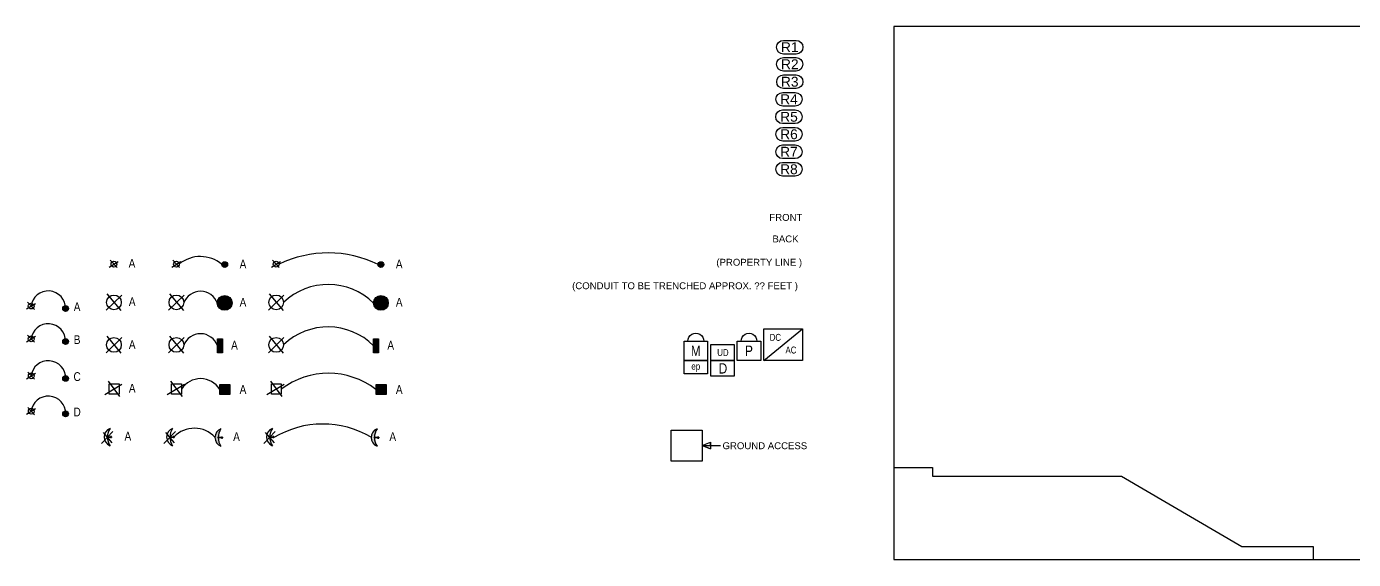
# Model space of a CAD drawing. Header units: feet. Extents: x -13431 to 20448, y 10370 to 29871.
# Drawn here: x 4101 to 5633, y 14622 to 15237 of the extents above; entities that cross this region are included whole.
import ezdxf
from ezdxf.enums import TextEntityAlignment as Align

# ---------------------------------------------------------------- set-up
doc = ezdxf.new("R2010")
doc.units = ezdxf.units.FT
doc.header["$MEASUREMENT"] = 0
doc.layers.add('LOCKED (NO PRINT)', color=7, linetype='Continuous', plot=False)
doc.layers.add('Z - ROOF', color=3, linetype='Continuous')
doc.layers.add('Z - TITLEBLOCK TXT', color=7, linetype='Continuous')
doc.styles.add('PAPER SPACE TXT', font='technic_.ttf', dxfattribs={"height": 0.125})
doc.styles.add('TITLE BBLOCK TEXT', font='ARIALUNI.TTF')

# ---------------------------------------------------------------- blocks, each defined once
blk = doc.blocks.new('A$C035F63DD')
at = {"color": 3}
blk.add_lwpolyline([(-0.08, 0.003, -1), (-0.08, 0.136), (0.043, 0.136, -1), (0.043, 0.003)], format="xyb", close=True, dxfattribs=at)
at = {"layer": 'Z - TITLEBLOCK TXT', "color": 7, "style": 'TITLE BBLOCK TEXT'}
blk.add_text('R1', height=0.096, rotation=359.9886, dxfattribs=at).set_placement((-0.018, 0.07), align=Align.MIDDLE_CENTER)
blk = doc.blocks.new('A$C78CA008D')
at = {"color": 3}
blk.add_lwpolyline([(-0.08, -0.006, -1), (-0.08, 0.126), (0.043, 0.126, -1), (0.043, -0.006)], format="xyb", close=True, dxfattribs=at)
at = {"layer": 'Z - TITLEBLOCK TXT', "color": 7, "style": 'TITLE BBLOCK TEXT'}
blk.add_text('R2', height=0.096, rotation=359.9886, dxfattribs=at).set_placement((-0.018, 0.06), align=Align.MIDDLE_CENTER)
blk = doc.blocks.new('A$C188C70DB')
at = {"color": 3}
blk.add_lwpolyline([(-0.085, 0.01, -1), (-0.085, 0.142), (0.038, 0.142, -1), (0.038, 0.01)], format="xyb", close=True, dxfattribs=at)
at = {"layer": 'Z - TITLEBLOCK TXT', "color": 7, "style": 'TITLE BBLOCK TEXT'}
blk.add_text('R3', height=0.096, rotation=359.9886, dxfattribs=at).set_placement((-0.024, 0.076), align=Align.MIDDLE_CENTER)
blk = doc.blocks.new('A$C192F5397')
at = {"color": 3}
blk.add_lwpolyline([(-0.1, 0.004, -1), (-0.1, 0.136), (0.022, 0.136, -1), (0.022, 0.004)], format="xyb", close=True, dxfattribs=at)
at = {"layer": 'Z - TITLEBLOCK TXT', "color": 7, "style": 'TITLE BBLOCK TEXT'}
blk.add_text('R4', height=0.096, rotation=359.9886, dxfattribs=at).set_placement((-0.039, 0.07), align=Align.MIDDLE_CENTER)
blk = doc.blocks.new('A$C2E9D7AD3')
at = {"color": 3}
blk.add_lwpolyline([(-0.084, 0.006, -1), (-0.084, 0.139), (0.039, 0.139, -1), (0.039, 0.006)], format="xyb", close=True, dxfattribs=at)
at = {"layer": 'Z - TITLEBLOCK TXT', "color": 7, "style": 'TITLE BBLOCK TEXT'}
blk.add_text('R5', height=0.096, rotation=359.9886, dxfattribs=at).set_placement((-0.022, 0.072), align=Align.MIDDLE_CENTER)
blk = doc.blocks.new('A$C1B3971E3')
at = {"color": 3}
blk.add_lwpolyline([(-0.082, 0.003, -1), (-0.082, 0.135), (0.04, 0.135, -1), (0.04, 0.003)], format="xyb", close=True, dxfattribs=at)
at = {"layer": 'Z - TITLEBLOCK TXT', "color": 7, "style": 'TITLE BBLOCK TEXT'}
blk.add_text('R6', height=0.096, rotation=359.9886, dxfattribs=at).set_placement((-0.021, 0.069), align=Align.MIDDLE_CENTER)
blk = doc.blocks.new('A$C45660E13')
at = {"color": 3}
blk.add_lwpolyline([(-0.114, 0.013, -1), (-0.114, 0.145), (0.009, 0.145, -1), (0.009, 0.013)], format="xyb", close=True, dxfattribs=at)
at = {"layer": 'Z - TITLEBLOCK TXT', "color": 7, "style": 'TITLE BBLOCK TEXT'}
blk.add_text('R7', height=0.096, rotation=359.9886, dxfattribs=at).set_placement((-0.053, 0.079), align=Align.MIDDLE_CENTER)
blk = doc.blocks.new('A$C04943D0C')
at = {"color": 3}
blk.add_lwpolyline([(-0.088, -0.034, -1), (-0.088, 0.099), (0.035, 0.099, -1), (0.035, -0.034)], format="xyb", close=True, dxfattribs=at)
at = {"layer": 'Z - TITLEBLOCK TXT', "color": 7, "style": 'TITLE BBLOCK TEXT'}
blk.add_text('R8', height=0.096, rotation=359.9886, dxfattribs=at).set_placement((-0.027, 0.032), align=Align.MIDDLE_CENTER)
blk = doc.blocks.new('*U142')
at = {"color": 1, "flags": 128}
for points in [[(22.8, 22.2), (27.2, 22.2), (27.2, 0), (0, 0), (0, 22.2), (4.4, 22.2, -1.000086), (22.8, 22.2), (22.8, 22.2), (27.2, 22.2), (27.2, 0), (0, 0), (0, 22.2), (22.8, 22.2)], [(84.2, 22.2), (88.6, 22.2), (88.6, 0), (61.4, 0), (61.4, 22.2), (65.9, 22.2, -1.000086), (84.2, 22.2), (84.2, 22.2), (88.6, 22.2), (88.6, 0), (61.4, 0), (61.4, 22.2), (84.2, 22.2)]]:
    blk.add_lwpolyline(points, format="xyb", dxfattribs=at)
blk.add_lwpolyline([(92, 0), (92, 36.6), (136.9, 36.6), (136.9, 0), (92, 0), (136.9, 36.6)], dxfattribs=at)
at = {"color": 1}
for points in [[(30.9, 18.3), (58.1, 18.3), (58.1, 0), (30.9, 0)], [(0, 0), (27.2, 0), (27.2, -15.5), (0, -15.5)], [(30.9, 0), (58.1, 0), (58.1, -18.3), (30.9, -18.3)]]:
    blk.add_lwpolyline(points, close=True, dxfattribs=at)
at = {"color": 1, "style": 'PAPER SPACE TXT'}
for s, height, p in [('DC', 7.99, (105.5, 26.6)), ('M', 11.9, (13.6, 11.1)), ('P', 11.9, (75, 11.1)), ('AC', 7.99, (123.5, 12)), ('UD', 7.99, (44.9, 9.1)), ('D', 11.9, (45, -9.2))]:
    blk.add_text(s, height=height, dxfattribs=at).set_placement(p, align=Align.MIDDLE_CENTER)
blk.add_text('ep', height=7.99, rotation=359.9986, dxfattribs=at).set_placement((13.6, -6.8), align=Align.MIDDLE_CENTER)
blk = doc.blocks.new('*U140')
at = {"layer": 'Z - ROOF'}
h = blk.add_hatch(color=256, dxfattribs=at)
h.dxf.hatch_style = 1
h.paths.add_polyline_path([(43, -2.9, 1), (36.3, -2.9, 1)])
at = {"color": 3}
blk.add_circle((0, 0), 3.33, dxfattribs=at)
at = {"color": 7}
blk.add_circle((39.7, -2.9), 3.33, dxfattribs=at)
at = {"layer": 'Z - ROOF', "color": 3, "flags": 128}
for points in [[(-5.4, -3.3), (5, 3.1)], [(-4.1, 4.5), (3.7, -3.9)]]:
    blk.add_lwpolyline(points, dxfattribs=at)
at = {"layer": 'Z - ROOF', "color": 3}
blk.add_arc((19.7, -2.5), 20, 358.9278, 173.1211, dxfattribs=at)
at = {"style": 'PAPER SPACE TXT'}
blk.add_text('A', height=10.1, dxfattribs=at).set_placement((53, -0.8), align=Align.MIDDLE_CENTER)
blk = doc.blocks.new('*U137')
at = {"layer": 'Z - ROOF'}
h = blk.add_hatch(color=256, dxfattribs=at)
h.dxf.hatch_style = 1
h.paths.add_polyline_path([(43, -2.9, 1), (36.3, -2.9, 1)])
at = {"color": 3}
blk.add_circle((0, 0), 3.33, dxfattribs=at)
at = {"color": 7}
blk.add_circle((39.7, -2.9), 3.33, dxfattribs=at)
at = {"layer": 'Z - ROOF', "color": 3, "flags": 128}
for points in [[(-5.4, -3.3), (5, 3.1)], [(-4.1, 4.5), (3.7, -3.9)]]:
    blk.add_lwpolyline(points, dxfattribs=at)
at = {"layer": 'Z - ROOF', "color": 3}
blk.add_arc((19.7, -2.5), 20, 358.9278, 173.1211, dxfattribs=at)
at = {"style": 'PAPER SPACE TXT'}
blk.add_text('B', height=10.1, dxfattribs=at).set_placement((53, -0.8), align=Align.MIDDLE_CENTER)
blk = doc.blocks.new('OBSTRUCTION C')
at = {"layer": 'Z - ROOF'}
h = blk.add_hatch(color=256, dxfattribs=at)
h.dxf.hatch_style = 1
h.paths.add_polyline_path([(43, -2.9, 1), (36.3, -2.9, 1)])
at = {"color": 3}
blk.add_circle((0, 0), 3.33, dxfattribs=at)
at = {"color": 7}
blk.add_circle((39.7, -2.9), 3.33, dxfattribs=at)
at = {"layer": 'Z - ROOF', "color": 3, "flags": 128}
for points in [[(-5.4, -3.3), (5, 3.1)], [(-4.1, 4.5), (3.7, -3.9)]]:
    blk.add_lwpolyline(points, dxfattribs=at)
at = {"layer": 'Z - ROOF', "color": 3}
blk.add_arc((19.7, -2.5), 20, 358.9278, 173.1211, dxfattribs=at)
at = {"style": 'PAPER SPACE TXT'}
blk.add_text('C', height=10.1, dxfattribs=at).set_placement((53, -0.8), align=Align.MIDDLE_CENTER)
blk = doc.blocks.new('OBSTRUCTION D')
at = {"layer": 'Z - ROOF'}
h = blk.add_hatch(color=256, dxfattribs=at)
h.dxf.hatch_style = 1
h.paths.add_polyline_path([(43, -2.9, 1), (36.3, -2.9, 1)])
at = {"color": 3}
blk.add_circle((0, 0), 3.33, dxfattribs=at)
at = {"color": 7}
blk.add_circle((39.7, -2.9), 3.33, dxfattribs=at)
at = {"layer": 'Z - ROOF', "color": 3, "flags": 128}
for points in [[(-5.4, -3.3), (5, 3.1)], [(-4.1, 4.5), (3.7, -3.9)]]:
    blk.add_lwpolyline(points, dxfattribs=at)
at = {"layer": 'Z - ROOF', "color": 3}
blk.add_arc((19.7, -2.5), 20, 358.9278, 173.1211, dxfattribs=at)
at = {"style": 'PAPER SPACE TXT'}
blk.add_text('D', height=10.1, dxfattribs=at).set_placement((53, -0.8), align=Align.MIDDLE_CENTER)
blk = doc.blocks.new('*U150')
h = blk.add_hatch(color=10)
h.dxf.hatch_style = 1
h.paths.add_polyline_path([(27.7, -0.1), (27.7, 3.8), (18, 0), (27.7, -3.8)], flags=17)
h.paths.add_polyline_path([(18, 0), (27.7, -3.8)], flags=16)
edge = h.paths.add_edge_path()
edge.add_line((18, 0), (27.7, 3.8))
edge.add_line((27.7, 3.8), (27.7, -3.8))
at = {"color": 10}
for p, q in [((18, 0), (27.7, 3.8, 77.4)), ((18, 0), (27.7, 3.8, 77.4)), ((18, 0), (39, 0)), ((18, 0), (27.7, -3.8, 77.4)), ((18, 0), (39, 0)), ((27.7, -3.8, 77.4), (18, 0)), ((27.7, -0.1, 1.4), (27.7, 3.8, 77.4)), ((27.7, 3.8, 77.4), (27.7, -3.8, 77.4)), ((27.7, -0.1, 1.4), (27.7, -3.8, 77.4))]:
    blk.add_line(p, q, dxfattribs=at)
at = {"color": 10, "flags": 128}
blk.add_lwpolyline([(-18, 18), (18, 18), (18, -18), (-18, -18), (-18, 18)], dxfattribs=at)
at = {"layer": 'Z - TITLEBLOCK TXT', "color": 7, "style": 'TITLE BBLOCK TEXT'}
blk.add_text('GROUND ACCESS', height=7.925, rotation=359.9886, dxfattribs=at).set_placement((41.4, -4.1, 57.9))

msp = doc.modelspace()

# ---------------------------------------------------------------- hatches: boundary and pattern name
at = {"layer": 'Z - ROOF'}
h = msp.add_hatch(color=256, dxfattribs=at)
h.dxf.hatch_style = 1
h.paths.add_polyline_path([(4332.99439, 14962.57803, 1), (4326.32624, 14962.57803, 1)])
h = msp.add_hatch(color=256, dxfattribs=at)
h.dxf.hatch_style = 1
h.paths.add_polyline_path([(4513.41454, 14962.57803, 1), (4506.74639, 14962.57803, 1)])
h = msp.add_hatch(color=256, dxfattribs=at)
h.dxf.hatch_style = 1
h.paths.add_polyline_path([(4338.18075, 14918.41251, 1), (4321.13988, 14918.41251, 1)])
h = msp.add_hatch(color=256, dxfattribs=at)
h.dxf.hatch_style = 1
h.paths.add_polyline_path([(4518.6009, 14918.41251, 1), (4501.56003, 14918.41251, 1)])
h = msp.add_hatch(color=256, dxfattribs=at)
h.dxf.hatch_style = 1
h.paths.add_polyline_path([(4321.25551, 14860.87376), (4327.01973, 14860.87376), (4327.01973, 14876.90233), (4321.25551, 14876.90233)])
h = msp.add_hatch(color=256, dxfattribs=at)
h.dxf.hatch_style = 1
h.paths.add_polyline_path([(4501.67566, 14860.87376), (4507.43988, 14860.87376), (4507.43988, 14876.90233), (4501.67566, 14876.90233)])
h = msp.add_hatch(color=256, dxfattribs=at)
h.dxf.hatch_style = 1
h.paths.add_polyline_path([(4335.58757, 14824.32669), (4324.10351, 14824.32669), (4324.10351, 14812.4803), (4335.58757, 14812.4803)])
h = msp.add_hatch(color=256, dxfattribs=at)
h.dxf.hatch_style = 1
h.paths.add_polyline_path([(4516.00772, 14824.32669), (4504.52366, 14824.32669), (4504.52366, 14812.4803), (4516.00772, 14812.4803)])
h = msp.add_hatch(color=256, dxfattribs=at)
h.dxf.hatch_style = 1
h.paths.add_polyline_path([(4322.18293, 14763.35848), (4322.18634, 14763.35848, -0.1444058627), (4325.23765, 14773.00453, 0.6831251025), (4325.23765, 14753.01375, -0.1444058627), (4322.18634, 14762.6598), (4322.18293, 14762.6598)])
h.paths.add_polyline_path([(4325.82369, 14763.35848), (4322.18634, 14763.35848, 0.0097698625), (4322.18634, 14762.6598), (4325.82369, 14762.6598)])
h.paths.add_polyline_path([(4327.07724, 14763.35848), (4325.82369, 14763.35848), (4325.82369, 14762.6598), (4327.07724, 14762.6598)])
h = msp.add_hatch(color=256, dxfattribs=at)
h.dxf.hatch_style = 1
h.paths.add_polyline_path([(4502.60308, 14763.35848), (4502.60649, 14763.35848, -0.1444058627), (4505.6578, 14773.00453, 0.6831251025), (4505.6578, 14753.01375, -0.1444058627), (4502.60649, 14762.6598), (4502.60308, 14762.6598)])
h.paths.add_polyline_path([(4506.24384, 14763.35848), (4502.60649, 14763.35848, 0.0097698625), (4502.60649, 14762.6598), (4506.24384, 14762.6598)])
h.paths.add_polyline_path([(4507.49739, 14763.35848), (4506.24384, 14763.35848), (4506.24384, 14762.6598), (4507.49739, 14762.6598)])

# ---------------------------------------------------------------- linework, layer by layer
at = {"color": 3}
for points in [[(4196.16523, 14824.86617), (4207.64929, 14824.86617), (4207.64929, 14813.01978), (4196.16523, 14813.01978)], [(4268.33241, 14824.86617), (4279.81647, 14824.86617), (4279.81647, 14813.01978), (4268.33241, 14813.01978)], [(4383.56302, 14824.86617), (4395.04708, 14824.86617), (4395.04708, 14813.01978), (4383.56302, 14813.01978)], [(4194.24465, 14763.89796), (4199.13896, 14763.89796), (4199.13896, 14763.19927), (4194.24465, 14763.19927)], [(4199.13896, 14764.13743), (4197.88541, 14764.13743), (4197.88541, 14762.9598), (4199.13896, 14762.9598)], [(4266.41183, 14763.89796), (4271.30614, 14763.89796), (4271.30614, 14763.19927), (4266.41183, 14763.19927)], [(4271.30614, 14764.13743), (4270.0526, 14764.13743), (4270.0526, 14762.9598), (4271.30614, 14762.9598)], [(4381.64244, 14763.89796), (4386.53675, 14763.89796), (4386.53675, 14763.19927), (4381.64244, 14763.19927)], [(4386.53675, 14764.13743), (4385.2832, 14764.13743), (4385.2832, 14762.9598), (4386.53675, 14762.9598)]]:
    msp.add_lwpolyline(points, close=True, dxfattribs=at)
at = {"color": 7}
for points in [[(4324.10351, 14824.32669), (4335.58757, 14824.32669), (4335.58757, 14812.4803), (4324.10351, 14812.4803)], [(4504.52366, 14824.32669), (4516.00772, 14824.32669), (4516.00772, 14812.4803), (4504.52366, 14812.4803)], [(4322.18293, 14763.35848), (4327.07724, 14763.35848), (4327.07724, 14762.6598), (4322.18293, 14762.6598)], [(4327.07724, 14763.59795), (4325.82369, 14763.59795), (4325.82369, 14762.42033), (4327.07724, 14762.42033)], [(4502.60308, 14763.35848), (4507.49739, 14763.35848), (4507.49739, 14762.6598), (4502.60308, 14762.6598)], [(4507.49739, 14763.59795), (4506.24384, 14763.59795), (4506.24384, 14762.42033), (4507.49739, 14762.42033)]]:
    msp.add_lwpolyline(points, close=True, dxfattribs=at)
at = {"color": 3}
for centre, radius in [((4201.72203, 14963.11751), 3.33408), ((4273.88922, 14963.11751), 3.33408), ((4389.11982, 14963.11751), 3.33408), ((4201.72203, 14918.95199), 8.52043), ((4273.88922, 14918.95199), 8.52043), ((4389.11982, 14918.95199), 8.52043), ((4201.72203, 14869.94888), 8.52043), ((4273.88922, 14869.94888), 8.52043), ((4389.11982, 14869.94888), 8.52043)]:
    msp.add_circle(centre, radius, dxfattribs=at)
at = {"color": 7}
for centre, radius in [((4329.66031, 14962.57803), 3.33408), ((4510.08046, 14962.57803), 3.33408), ((4329.66031, 14918.41251), 8.52043), ((4510.08046, 14918.41251), 8.52043)]:
    msp.add_circle(centre, radius, dxfattribs=at)
at = {"color": 3}
for centre, radius, start, end in [((4201.20125, 14763.54862), 10.72998, 111.3240729, 248.6759271), ((4212.12502, 14763.54862), 17.88037, 146.01231646, 213.98768354), ((4273.36843, 14763.54862), 10.72998, 111.3240729, 248.6759271), ((4284.2922, 14763.54862), 17.88037, 146.01231646, 213.98768354), ((4388.59904, 14763.54862), 10.72998, 111.3240729, 248.6759271), ((4399.52281, 14763.54862), 17.88037, 146.01231646, 213.98768354)]:
    msp.add_arc(centre, radius, start, end, dxfattribs=at)
at = {"color": 7}
for centre, radius, start, end in [((4329.13953, 14763.00914), 10.72998, 111.3240729, 248.6759271), ((4340.0633, 14763.00914), 17.88037, 146.01231646, 213.98768354), ((4509.55968, 14763.00914), 10.72998, 111.3240729, 248.6759271), ((4520.48345, 14763.00914), 17.88037, 146.01231646, 213.98768354)]:
    msp.add_arc(centre, radius, start, end, dxfattribs=at)
at = {"layer": 'LOCKED (NO PRINT)', "color": 7}
msp.add_lwpolyline([(6525.95503, 15237.33534), (5102.34881, 15237.33534), (5102.34881, 14622.30167), (6525.95503, 14622.30167)], close=True, dxfattribs=at)
msp.add_lwpolyline([(5102.37214, 14728.52087), (5147.04339, 14728.52087), (5147.04339, 14718.52365), (5365.44279, 14718.52365), (5504.1057, 14637.32857), (5586.55778, 14637.32857), (5586.55778, 14622.29332)], dxfattribs=at)
at = {"layer": 'Z - ROOF', "color": 3, "flags": 128}
for points in [[(4196.32027, 14959.7587), (4206.69904, 14966.18913)], [(4197.56572, 14967.53744), (4205.3498, 14959.1364)], [(4268.48746, 14959.7587), (4278.86623, 14966.18913)], [(4269.73291, 14967.53744), (4277.51699, 14959.1364)], [(4383.71806, 14959.7587), (4394.09684, 14966.18913)], [(4384.96352, 14967.53744), (4392.7476, 14959.1364)], [(4192.6877, 14909.94462), (4210.74677, 14927.26529)], [(4193.62179, 14928.92476), (4209.81267, 14909.42604)], [(4264.85488, 14909.94462), (4282.91395, 14927.26529)], [(4265.78898, 14928.92476), (4281.97986, 14909.42604)], [(4380.08549, 14909.94462), (4398.14456, 14927.26529)], [(4381.01958, 14928.92476), (4397.21047, 14909.42604)], [(4193.62179, 14879.92165), (4209.81267, 14860.42293)], [(4265.78898, 14879.92165), (4281.97986, 14860.42293)], [(4381.01958, 14879.92165), (4397.21047, 14860.42293)], [(4192.6877, 14860.94151), (4210.74677, 14878.26218)], [(4264.85488, 14860.94151), (4282.91395, 14878.26218)], [(4380.08549, 14860.94151), (4398.14456, 14878.26218)], [(4191.1292, 14812.73968), (4210.95266, 14824.56338)], [(4195.07314, 14828.08974), (4208.35797, 14810.3542)], [(4263.29639, 14812.73968), (4283.11985, 14824.56338)], [(4267.24032, 14828.08974), (4280.52516, 14810.3542)], [(4378.527, 14812.73968), (4398.35046, 14824.56338)], [(4382.47093, 14828.08974), (4395.75577, 14810.3542)], [(4187.39814, 14756.21024), (4200.61518, 14770.07047)], [(4189.19305, 14768.92903), (4199.3098, 14756.78095)], [(4259.56533, 14756.21024), (4272.78237, 14770.07047)], [(4261.36024, 14768.92903), (4271.47698, 14756.78095)], [(4374.79594, 14756.21024), (4388.01298, 14770.07047)], [(4376.59085, 14768.92903), (4386.70759, 14756.78095)]]:
    msp.add_lwpolyline(points, dxfattribs=at)
at = {"layer": 'Z - ROOF', "color": 7}
for points in [[(4321.25551, 14876.90233), (4327.01973, 14876.90233), (4327.01973, 14860.87376), (4321.25551, 14860.87376)], [(4501.67566, 14876.90233), (4507.43988, 14876.90233), (4507.43988, 14860.87376), (4501.67566, 14860.87376)]]:
    msp.add_lwpolyline(points, close=True, dxfattribs=at)
at = {"layer": 'Z - ROOF', "color": 3}
for centre, radius, start, end in [((4301.58438, 14933.51763), 38.36034, 49.81755698, 129.4246672), ((4449.30093, 14845.01654), 131.07169, 64.00168059, 115.70319972), ((4301.74387, 14911.17603), 20.63484, 18.99140628, 159.73398773), ((4449.15497, 14865.44647), 74.22174, 44.95851358, 133.95309205), ((4301.74387, 14862.17292), 20.63484, 18.99140628, 159.73398773), ((4449.15497, 14816.44336), 74.22174, 44.95851358, 133.95309205), ((4449.44976, 14746.8671), 90.30273, 52.56419163, 127.04540995), ((4301.75235, 14804.90365), 26.04391, 31.65250498, 147.38009483), ((4294.62983, 14741.23621), 32.51998, 43.16159636, 135.8246903), ((4443.09508, 14668.34635), 110.22954, 59.66266225, 120.87027265)]:
    msp.add_arc(centre, radius, start, end, dxfattribs=at)

# ---------------------------------------------------------------- block references
at = {"xscale": 118.7716407580049, "yscale": 118.7716407580049, "zscale": 118.7716407580049}
for name, p in [('A$C035F63DD', (4984.40051, 15205.18027)), ('A$C78CA008D', (4984.40051, 15186.69221)), ('A$C188C70DB', (4985.04205, 15164.61477)), ('A$C192F5397', (4985.92539, 15145.10054)), ('A$C2E9D7AD3', (4983.95216, 15124.64063)), ('A$C1B3971E3', (4983.79116, 15104.83869)), ('A$C45660E13', (4987.53151, 15083.45351)), ('A$C04943D0C', (4984.46201, 15068.83866))]:
    msp.add_blockref(name, p, dxfattribs=at)
at = {"color": 3}
for name, p in [('*U140', (4106.20894, 14914.70841)), ('*U137', (4106.20894, 14876.79565)), ('*U142', (4860.10789, 14852.00845)), ('OBSTRUCTION C', (4106.26083, 14834.11827)), ('OBSTRUCTION D', (4106.26083, 14793.26966)), ('*U150', (4863.17977, 14753.67435))]:
    msp.add_blockref(name, p, dxfattribs=at)

# ---------------------------------------------------------------- texts
at = {"style": 'PAPER SPACE TXT'}
for p in [(4222.60214, 14964.00122), (4350.80469, 14963.24233), (4531.22484, 14963.24233), (4222.8616, 14919.83969), (4350.80469, 14919.07681), (4531.22484, 14919.07681), (4222.8616, 14870.26614), (4340.97209, 14869.55234), (4521.39224, 14869.55234), (4222.85993, 14819.88626), (4350.80469, 14818.49863), (4531.22484, 14818.49863), (4217.83617, 14764.56226), (4343.33072, 14764.02278), (4523.75087, 14764.02278)]:
    msp.add_text('A', height=10.125, dxfattribs=at).set_placement(p, align=Align.MIDDLE_CENTER)
at = {"layer": 'Z - TITLEBLOCK TXT', "color": 7, "style": 'TITLE BBLOCK TEXT'}
for s, height, p in [('FRONT', 7.925185, (4958.66777, 15013.08739)), ('BACK', 7.925185, (4962.22487, 14988.2982)), ('(CONDUIT TO BE TRENCHED APPROX. ?? FEET )', 7.9251852, (4730.88657, 14934.2193))]:
    msp.add_text(s, height=height, rotation=359.98856394, dxfattribs=at).set_placement(p)
at = {"layer": 'Z - TITLEBLOCK TXT', "color": 7, "insert": (4894.95485, 14969.29375), "char_height": 7.9251852, "width": 103.9415351, "attachment_point": 1, "rotation": 359.98856394, "style": 'TITLE BBLOCK TEXT', "bg_fill": 3, "box_fill_scale": 1.5, "bg_fill_color": 256, "bg_fill_transparency": 0}
msp.add_mtext('\\pi2.5005;(PROPERTY LINE )', dxfattribs=at)

doc.saveas('drawing.dxf')
